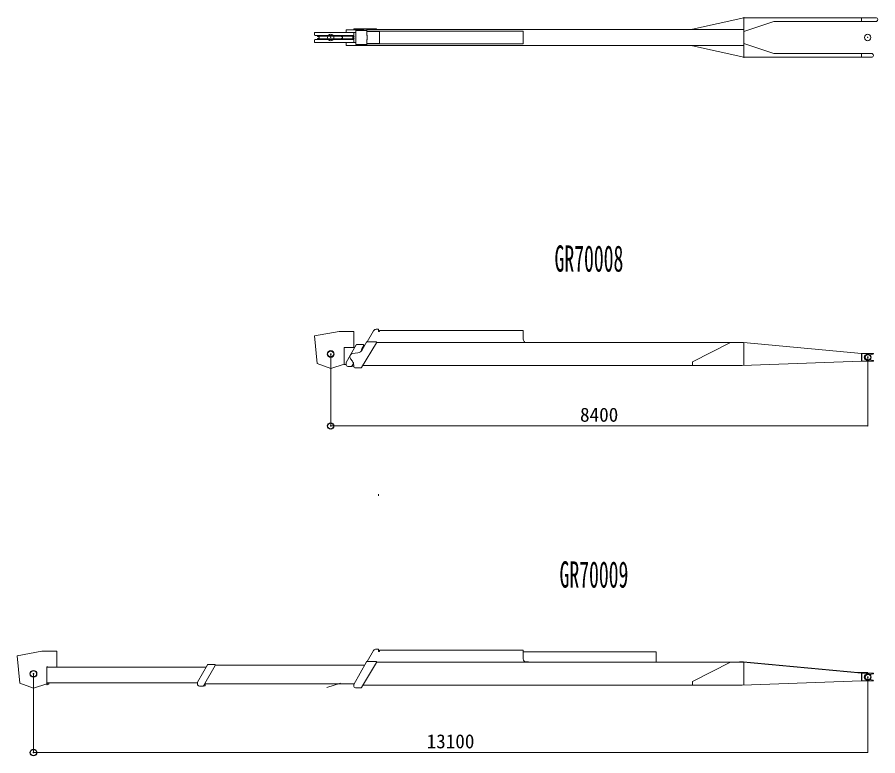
# Model space of a CAD drawing. Units: millimetres, scale not verified. Extents: x -33906 to 32977, y -25518 to 130343.
# Drawn here: x -27664 to -14201, y -12541 to -993 of the extents above; entities that cross this region are included whole.
import ezdxf
from ezdxf.enums import TextEntityAlignment as Align

# ---------------------------------------------------------------- set-up
doc = ezdxf.new("R2010")
doc.units = ezdxf.units.MM
doc.header["$LTSCALE"] = 200
doc.header["$PDMODE"] = 32
doc.header["$PDSIZE"] = 100
doc.layers.add('0-0_0', color=7, linetype='Continuous', lineweight=18)
doc.layers.add('0-1_DEFPOINTS', color=7, linetype='Continuous')
doc.styles.add('ＭＳ ゴシック', font='')
doc.styles.get('ＭＳ ゴシック').set_extended_font_data('MS Gothic')

# ---------------------------------------------------------------- blocks, each defined once
blk = doc.blocks.new('_OPEN30')
at = {"layer": '0-0_0'}
blk.add_line((0, 0), (-1, 0), dxfattribs=at)
blk.add_lwpolyline([(-1, 0.27), (0, 0), (-1, -0.27)], dxfattribs=at)
blk = doc.blocks.new('D2')
at = {"layer": '0-0_0'}
for p, q in [((-40868.5, 3956.7), (-40868.5, 2724.3)), ((-27818.5, 3905.5), (-27818.5, 2724.3)), ((-27818.5, 2725.3), (-40868.5, 2725.3))]:
    blk.add_line(p, q, dxfattribs=at)
at = {"layer": '0-1_DEFPOINTS'}
for p in [(-40868.5, 3957.2), (-27818.5, 3906), (-40868.5, 2725.3)]:
    blk.add_point(p, dxfattribs=at)
at = {"layer": '0-0_0', "xscale": 2.77, "yscale": 2.77, "rotation": 180}
blk.add_blockref('_OPEN30', (-40868.5, 2725.3), dxfattribs=at)
at = {"layer": '0-0_0', "xscale": 2.77, "yscale": 2.77}
blk.add_blockref('_OPEN30', (-27818.5, 2725.3), dxfattribs=at)
at = {"layer": '0-0_0', "style": 'ＭＳ ゴシック'}
blk.add_text('13100', height=219.9, dxfattribs=at).set_placement((-34718.5, 2725.8), align=Align.BOTTOM_LEFT)
blk = doc.blocks.new('D3')
at = {"layer": '0-0_0'}
for p, q in [((-36218.5, 8956.7), (-36218.5, 7830.8)), ((-27818.5, 8905.5), (-27818.5, 7830.8)), ((-27818.5, 7831.8), (-36218.5, 7831.8))]:
    blk.add_line(p, q, dxfattribs=at)
at = {"layer": '0-1_DEFPOINTS'}
for p in [(-36218.5, 8957.2), (-27818.5, 8906), (-36218.5, 7831.8)]:
    blk.add_point(p, dxfattribs=at)
at = {"layer": '0-0_0', "xscale": 2.77, "yscale": 2.77, "rotation": 180}
blk.add_blockref('_OPEN30', (-36218.5, 7831.8), dxfattribs=at)
at = {"layer": '0-0_0', "xscale": 2.77, "yscale": 2.77}
blk.add_blockref('_OPEN30', (-27818.5, 7831.8), dxfattribs=at)
at = {"layer": '0-0_0', "style": 'ＭＳ ゴシック'}
blk.add_text('8400', height=219.9, dxfattribs=at).set_placement((-32318.5, 7832.3), align=Align.BOTTOM_LEFT)

msp = doc.modelspace()

# ---------------------------------------------------------------- linework, layer by layer
at = {"layer": '0-0_0'}
for p, q in [((-17099.8, -1179.7), (-16299.1, -1001.6)), ((-16299.1, -993.3), (-16295.1, -993.3)), ((-16299.1, -1627.3), (-16299.1, -993.3)), ((-16295.1, -1627.3), (-16295.1, -993.3)), ((-16295.1, -1001.3), (-14454.1, -1001.3)), ((-15825.1, -1060.3), (-16295.1, -1215.3)), ((-15825.1, -1060.3), (-14454.1, -1060.3)), ((-14454.1, -1004.3), (-14450.1, -1000.3)), ((-14454.1, -1010.3), (-14454.1, -1001.3)), ((-14454.1, -1060.3), (-14454.1, -1010.3)), ((-14450.1, -1060.3), (-14454.1, -1060.3)), ((-14231.1, -1000.3), (-14450.1, -1000.3)), ((-14231.1, -1060.3), (-14450.1, -1060.3)), ((-22399.1, -1182.8), (-22399.1, -1191.3)), ((-22241.4, -1200.3), (-22241.4, -1191.3)), ((-22194.1, -1194.8), (-22241.4, -1194.8)), ((-22194.1, -1182.8), (-22194.1, -1272.8)), ((-22194.1, -1182.8), (-16299.1, -1182.8)), ((-22041.8, -1182.8), (-22041.8, -1173.8)), ((-17099.1, -1182.8), (-17099.8, -1179.7)), ((-23011.9, -1230.3), (-23012.7, -1230.3)), ((-23012.7, -1230.3), (-23012.7, -1270.3)), ((-23011.9, -1230.3), (-22364.1, -1230.3)), ((-23003.7, -1279.3), (-22399.1, -1279.3)), ((-23003.7, -1341.3), (-22399.1, -1341.3)), ((-22964.1, -1289.1), (-22593.1, -1289.1)), ((-22964.1, -1294.2), (-22964.1, -1289.1)), ((-22945.7, -1300.9), (-22964.1, -1294.2)), ((-22945.7, -1319.7), (-22964.1, -1326.4)), ((-22964.1, -1331.6), (-22964.1, -1326.4)), ((-22593.1, -1331.6), (-22964.1, -1331.6)), ((-22594.1, -1292), (-22594.1, -1291.3)), ((-22594.1, -1329.3), (-22594.1, -1328.7)), ((-22591.1, -1288.3), (-22397.1, -1288.3)), ((-22580.3, -1301.1), (-22591.1, -1296.6)), ((-22580.3, -1319.6), (-22591.1, -1324.1)), ((-22591.1, -1332.3), (-22397.1, -1332.3)), ((-22408, -1301.1), (-22397.2, -1296.6)), ((-22408, -1319.6), (-22397.2, -1324.1)), ((-22399.1, -1270.3), (-22399.1, -1230.3)), ((-22399.1, -1279.3), (-22399.1, -1270.3)), ((-22399.1, -1285.3), (-22399.1, -1279.3)), ((-22399.1, -1285.3), (-22399.1, -1288.3)), ((-22399.1, -1297.4), (-22399.1, -1323.3)), ((-22399.1, -1332.3), (-22399.1, -1335.3)), ((-22399.1, -1341.3), (-22399.1, -1335.3)), ((-22399.1, -1341.3), (-22399.1, -1350.3)), ((-22394.1, -1292), (-22394.1, -1291.3)), ((-22394.1, -1329.3), (-22394.1, -1328.7)), ((-22194.1, -1347.8), (-22189.1, -1342.8)), ((-22088, -1211.8), (-22189.1, -1211.8)), ((-22189.1, -1211.8), (-22189.1, -1217.8)), ((-22088, -1217.8), (-22189.1, -1217.8)), ((-22049.1, -1211.8), (-22088, -1211.8)), ((-22049.1, -1217.8), (-22088, -1217.8)), ((-22019.1, -1211.8), (-22049.1, -1211.8)), ((-22019.1, -1217.8), (-22049.1, -1217.8)), ((-22009.1, -1211.8), (-22019.1, -1211.8)), ((-22009.1, -1217.8), (-22019.1, -1217.8)), ((-22009.1, -1211.8), (-21994.1, -1211.8)), ((-22009.1, -1217.8), (-21994.1, -1217.8)), ((-21994.1, -1211.8), (-21994.1, -1227.8)), ((-19749.1, -1211.8), (-21994.1, -1211.8)), ((-21994.1, -1227.8), (-21994.1, -1392.8)), ((-23012.7, -1350.3), (-23012.7, -1390.3)), ((-23012, -1390.3), (-23012.7, -1390.3)), ((-23012, -1390.3), (-22364.1, -1390.3)), ((-22519.1, -1437.8), (-22519.1, -1390.3)), ((-22519.1, -1437.8), (-16299.1, -1437.8)), ((-22399.1, -1390.3), (-22399.1, -1350.3)), ((-22364.1, -1420.3), (-22194.1, -1420.3)), ((-22194.1, -1347.8), (-22194.1, -1437.8)), ((-22189.1, -1402.8), (-22088, -1402.8)), ((-22189.1, -1408.8), (-22189.1, -1402.8)), ((-22189.1, -1408.8), (-22088, -1408.8)), ((-22088, -1402.8), (-22049.1, -1402.8)), ((-22088, -1408.8), (-22049.1, -1408.8)), ((-22049.1, -1402.8), (-22019.1, -1402.8)), ((-22049.1, -1408.8), (-22019.1, -1408.8)), ((-22019.1, -1402.8), (-22009.1, -1402.8)), ((-22019.1, -1408.8), (-22009.1, -1408.8)), ((-22009.1, -1402.8), (-21994.1, -1402.8)), ((-22009.1, -1408.8), (-21994.1, -1408.8)), ((-21994.1, -1392.8), (-21994.1, -1408.8)), ((-19749.1, -1408.8), (-21994.1, -1408.8)), ((-19749.1, -1392.8), (-19749.1, -1408.8)), ((-17099.1, -1437.8), (-17099.8, -1441)), ((-17099.8, -1441), (-16299.1, -1619.1)), ((-15825.1, -1560.3), (-16295.1, -1405.3)), ((-15825.1, -1560.3), (-14454.1, -1560.3)), ((-14454.1, -1560.3), (-14450.1, -1560.3)), ((-14454.1, -1560.3), (-14454.1, -1610.3)), ((-14454.1, -1610.3), (-14454.1, -1619.3)), ((-14450.1, -1560.3), (-14299.1, -1560.3)), ((-16299.1, -1627.3), (-16295.1, -1627.3)), ((-16295.1, -1619.3), (-14454.1, -1619.3)), ((-14454.1, -1616.3), (-14450.1, -1620.3)), ((-14450.1, -1620.3), (-14299.1, -1620.3)), ((-23013.5, -5975.9), (-22629.5, -5905.1)), ((-22629.5, -5905.1), (-22395.1, -5905.1)), ((-22395.1, -5905.1), (-22395.1, -6156.1)), ((-22189.1, -6067.3), (-22088, -5894.6)), ((-22049.1, -5872.3), (-22009.1, -5872.3)), ((-22009.6, -5882), (-22009.6, -5882)), ((-22009.1, -5872.3), (-22009.1, -5908.3)), ((-22009.1, -5908.3), (-21994.1, -5908.3)), ((-19749.1, -5892.3), (-21994.1, -5892.3)), ((-21994.1, -5892.3), (-21994.1, -5908.3)), ((-22549.1, -6156.1), (-22549.1, -6422.9)), ((-22549.1, -6156.1), (-22384.4, -6156.1)), ((-22353.3, -6111.9), (-22251.2, -6111.9)), ((-22043.2, -6082.5), (-22276.2, -6472.5)), ((-22242.5, -6126.8), (-22272.7, -6180.5)), ((-22197, -6072.4), (-22265, -6191.8)), ((-22241.2, -6121.9), (-22225.2, -6121.9)), ((-22189.1, -6067.4), (-22189.1, -6067.3)), ((-22051.8, -6067.3), (-22188.3, -6067.3)), ((-22041.8, -6077.3), (-16300.3, -6077.3)), ((-20544.1, -6077.3), (-20544.1, -6073.3)), ((-19729.1, -6066.3), (-19734.5, -6061)), ((-19729.1, -6066.3), (-19729.1, -6077.3)), ((-17099.8, -6379.6), (-16507.4, -6077.3)), ((-16300.3, -6077.3), (-14454.1, -6250.3)), ((-16297.1, -6436.9), (-16297.1, -6077.6)), ((-22427.6, -6241.9), (-22427.6, -6241.9)), ((-22337.4, -6241.3), (-22416.4, -6252.9)), ((-22279.1, -6205), (-22279.1, -6210.9)), ((-14454.1, -6253.3), (-14450.1, -6249.3)), ((-14454.1, -6250.3), (-14454.1, -6259.4)), ((-14454.1, -6259.4), (-14454.1, -6361.3)), ((-14269.1, -6249.3), (-14450.1, -6249.3)), ((-14450.1, -6371.3), (-14450.1, -6249.3)), ((-14344.1, -6272.6), (-14359.1, -6272.6)), ((-14339.1, -6271.3), (-14344.1, -6272.6)), ((-14321.3, -6271.3), (-14339.1, -6271.3)), ((-14299.1, -6266.9), (-14317, -6270.9)), ((-14299.1, -6266.9), (-14275.4, -6261.7)), ((-14269.1, -6249.3), (-14269.1, -6253.9)), ((-22549.1, -6418.3), (-22759.2, -6483.4)), ((-22519.1, -6422.9), (-22549.1, -6422.9)), ((-22519.1, -6422), (-22519.1, -6422.9)), ((-22489.1, -6451.9), (-22434.9, -6451.9)), ((-22419.9, -6370.4), (-22448.8, -6332.8)), ((-22428.6, -6449.6), (-22399.1, -6449.6)), ((-22402.6, -6405.4), (-22426.3, -6446.9)), ((-22399.1, -6447.3), (-22399.1, -6431.4)), ((-22399.1, -6447.4), (-22399.1, -6449.6)), ((-22255.5, -6437.8), (-19051.1, -6437.8)), ((-19051.1, -6437.8), (-18626.1, -6437.8)), ((-18626.1, -6437.8), (-16322.8, -6437.8)), ((-17099.8, -6437.8), (-17099.8, -6379.6)), ((-16322.8, -6437.8), (-14454.1, -6370.3)), ((-14454.1, -6370.3), (-14454.1, -6361.3)), ((-14454.1, -6367.3), (-14450.1, -6371.3)), ((-14450.1, -6371.3), (-14269.1, -6371.3)), ((-14344.1, -6348), (-14359.1, -6348)), ((-14339.1, -6349.3), (-14344.1, -6348)), ((-14321.3, -6349.3), (-14339.1, -6349.3)), ((-14299.1, -6353.7), (-14317, -6349.8)), ((-14299.1, -6353.7), (-14275.4, -6359)), ((-14269.1, -6366.8), (-14269.1, -6371.3)), ((-22369.1, -6477.3), (-22284.8, -6477.3)), ((-22009.6, -8448), (-22009.6, -8478)), ((-22189.1, -11067.3), (-22088, -10894.6)), ((-22049.1, -10872.3), (-22009.1, -10872.3)), ((-22009.6, -10882), (-22009.6, -10882)), ((-22009.1, -10872.3), (-22009.1, -10908.3)), ((-21994.1, -10892.3), (-21994.1, -10908.3)), ((-19749.1, -10892.3), (-21994.1, -10892.3)), ((-19749.1, -10908.3), (-19749.1, -10892.3)), ((-27663.5, -10975.9), (-27279.5, -10905.1)), ((-27622.9, -11407.1), (-27663.5, -10975.9)), ((-27279.5, -10905.1), (-27045.1, -10905.1)), ((-27045.1, -11156.1), (-27045.1, -10905.1)), ((-22009.1, -10908.3), (-21994.1, -10908.3)), ((-19749.1, -10908.3), (-19749.1, -11025.6)), ((-19749.1, -10913.3), (-19731.1, -10913.3)), ((-19730.1, -10914.3), (-19731.1, -10913.3)), ((-19730.1, -10914.3), (-19730.1, -10917.8)), ((-27199.1, -11430.1), (-27199.1, -11149.1)), ((-27199.1, -11149.1), (-27189.1, -11149.1)), ((-27189.1, -11149.1), (-27182.1, -11156.1)), ((-27182.1, -11156.1), (-24709.4, -11156.1)), ((-24844.1, -11391.9), (-24687, -11117)), ((-24751.3, -11446.9), (-24567.7, -11126.9)), ((-24576.4, -11111.9), (-24678.3, -11111.9)), ((-24566.4, -11121.9), (-22225.2, -11121.9)), ((-22399.1, -11427.3), (-22197, -11072.4)), ((-22043.2, -11082.5), (-22276.2, -11472.5)), ((-22189.1, -11067.4), (-22189.1, -11067.3)), ((-22188.3, -11067.3), (-22051.8, -11067.3)), ((-22041.8, -11077.3), (-16300.3, -11077.3)), ((-19664.1, -11071.3), (-19729.1, -11071.3)), ((-19664.1, -11077.3), (-19664.1, -11071.3)), ((-17099.8, -11379.6), (-16507.4, -11077.3)), ((-16358.8, -11066.9), (-14512.6, -11239.8)), ((-16300.3, -11077.3), (-14454.1, -11250.3)), ((-16297.1, -11436.9), (-16297.1, -11077.6)), ((-14508.6, -11238.9), (-14357.6, -11238.9)), ((-14454.1, -11253.3), (-14450.1, -11249.3)), ((-14454.1, -11250.3), (-14454.1, -11259.4)), ((-14454.1, -11259.4), (-14454.1, -11361.3)), ((-14269.1, -11249.3), (-14450.1, -11249.3)), ((-14450.1, -11371.3), (-14450.1, -11249.3)), ((-14321.3, -11271.3), (-14339.1, -11271.3)), ((-14299.1, -11266.9), (-14317, -11270.9)), ((-14299.1, -11266.9), (-14275.4, -11261.7)), ((-14269.1, -11249.3), (-14269.1, -11253.9)), ((-27409.2, -11483.4), (-27622.9, -11407.1)), ((-27199.1, -11418.3), (-27409.2, -11483.4)), ((-27194.1, -11397.9), (-24844.1, -11397.9)), ((-27169.1, -11422.9), (-27194.1, -11422.9)), ((-27169.1, -11397.9), (-27169.1, -11422.9)), ((-24844.1, -11421.9), (-24844.1, -11391.9)), ((-24734.5, -11417.6), (-22393.6, -11417.6)), ((-24724.1, -11417.6), (-24724.1, -11424.6)), ((-24724.1, -11449.6), (-24724.1, -11424.6)), ((-22607.6, -11407.8), (-22817.7, -11472.9)), ((-22399.1, -11427.3), (-22399.1, -11447.3)), ((-22255.5, -11437.8), (-16322.8, -11437.8)), ((-17099.8, -11437.8), (-17099.8, -11379.6)), ((-16322.8, -11437.8), (-14454.1, -11370.3)), ((-16299.1, -11436), (-16299.1, -11429.8)), ((-16299.1, -11437.8), (-16299.1, -11436)), ((-14454.1, -11370.3), (-14454.1, -11361.3)), ((-14454.1, -11367.3), (-14450.1, -11371.3)), ((-14450.1, -11371.3), (-14269.1, -11371.3)), ((-14299.1, -11353.7), (-14317, -11349.8)), ((-14299.1, -11353.7), (-14275.4, -11359)), ((-14269.1, -11366.8), (-14269.1, -11371.3)), ((-24814.1, -11451.9), (-24759.9, -11451.9)), ((-24753.6, -11449.6), (-24724.1, -11449.6)), ((-22284.8, -11477.3), (-22369.1, -11477.3))]:
    msp.add_line(p, q, dxfattribs=at)
for points in [[(-22519.1, -1230.3), (-22519.1, -1191.3), (-22241.4, -1191.3)], [(-22399.1, -1182.8), (-22399.1, -1173.8), (-22041.8, -1173.8)], [(-22364.1, -1420.3), (-22364.1, -1200.3), (-22194.1, -1200.3)], [(-22194.1, -1272.8), (-22189.1, -1277.8), (-22189.1, -1342.8)], [(-19749.1, -1211.8), (-19749.1, -1227.8), (-19749.1, -1392.8)], [(-19749.1, -5892.3), (-19749.1, -5908.3), (-19749.1, -6025.6)], [(-22759.2, -6483.4), (-22972.9, -6407.1), (-23013.5, -5975.9)], [(-22519.1, -6421.9), (-22519.1, -6391.9), (-22362, -6117)], [(-19730.1, -10917.8), (-17686.1, -10917.8), (-17670.1, -10917.8), (-17670.1, -11077.3)], [(-19729.1, -11071.3), (-19729.1, -11066.3), (-19734.5, -11061)], [(-14339.1, -11271.3), (-14344.1, -11272.6), (-14359.1, -11272.6)], [(-27199.1, -11430.1), (-27194.1, -11430.1), (-27194.1, -11397.9)], [(-14321.3, -11349.3), (-14339.1, -11349.3), (-14344.1, -11348), (-14359.1, -11348)]]:
    msp.add_lwpolyline(points, dxfattribs=at)
for centre in [(-22759.1, -6259.1), (-27409.1, -11259.1)]:
    msp.add_circle(centre, 52.5, dxfattribs=at)
for centre, radius, start, end in [((-14231.1, -1030.3), 30, 270, 90), ((-23003.7, -1270.3), 9, 180, 270), ((-23003.7, -1350.3), 9, 90, 180), ((-22949.1, -1310.3), 10, 290, 70), ((-22591.1, -1291.3), 3, 90, 180), ((-22589.1, -1292), 5, 180, 247.38013), ((-22589.1, -1328.7), 5, 112.61987, 180), ((-22591.1, -1329.3), 3, 180, 270), ((-22584.1, -1310.3), 10, 292.61987, 67.38013), ((-22404.1, -1310.3), 10, 112.61987, 247.38013), ((-22399.1, -1292), 5, 292.61987, 0), ((-22399.1, -1328.7), 5, 0, 67.38013), ((-22397.1, -1291.3), 3, 0, 90), ((-22397.1, -1329.3), 3, 270, 0), ((-14299.1, -1590.3), 30, 270, 90), ((-22049.1, -5917.3), 45, 90, 149.64383), ((-19699.1, -6025.6), 50, 180, 225), ((-22353.3, -6121.9), 10, 90, 150.25512), ((-22351.9, -6142.3), 100, 278.35968, 330.34089), ((-22229.1, -6205), 50, 150.64225, 180), ((-22251.2, -6121.9), 10, 330.64225, 90), ((-22188.3, -6077.3), 10, 90, 150.34089), ((-22051.8, -6077.3), 10, 329.13911, 90), ((-22409.1, -6302.3), 50, 98.35968, 217.57121), ((-14359.1, -6310.3), 37.7, 90, 270), ((-14321.3, -6251.3), 20, 270, 282.40742), ((-14277.1, -6253.9), 8, 282.40742, 0), ((-22489.1, -6421.9), 30, 180, 270), ((-22435, -6441.9), 10, 270, 330.25512), ((-22499.1, -6431.4), 100, 0, 37.57121), ((-22369.1, -6447.3), 30, 180, 270), ((-14321.3, -6369.3), 20, 77.59258, 90), ((-14277.1, -6366.8), 8, 0, 77.59258), ((-22284.8, -6467.3), 10, 270, 329.13911), ((-22049.1, -10917.3), 45, 90, 149.64383), ((-27278.7, -10914.1), 9, 97.52888, 100.43748), ((-27278.7, -10914.1), 9, 90, 95.21874), ((-19699.1, -11025.6), 50, 180, 225), ((-24678.3, -11121.9), 10, 90, 150.25512), ((-24576.4, -11121.9), 10, 330.16446, 90), ((-22188.3, -11077.3), 10, 90, 150.34089), ((-22051.8, -11077.3), 10, 329.13911, 90), ((-14359.1, -11310.3), 37.7, 90, 270), ((-14321.3, -11251.3), 20, 270, 282.40742), ((-14277.1, -11253.9), 8, 282.40742, 0), ((-24814.1, -11421.9), 30, 180, 270), ((-14321.3, -11369.3), 20, 77.59258, 90), ((-14277.1, -11366.8), 8, 0, 77.59258), ((-24759.9, -11441.9), 10, 270, 330.16446), ((-22369.1, -11447.3), 30, 180, 270), ((-22284.8, -11467.3), 10, 270, 329.13911)]:
    msp.add_arc(centre, radius, start, end, dxfattribs=at)
for p in [(-22759.1, -1310.3), (-14359.1, -1310.3), (-22759.1, -6259.1), (-14359.1, -6310.3), (-27409.1, -11259.1), (-14359.1, -11310.3)]:
    msp.add_point(p, dxfattribs=at)

# ---------------------------------------------------------------- block references
for name in ['D3', 'D2']:
    msp.add_blockref(name, (13459.3, -15216.3), dxfattribs=at)

# ---------------------------------------------------------------- texts
at = {"layer": '0-0_0', "style": 'ＭＳ ゴシック', "width": 0.55}
for s, p in [('GR70008', (-19257, -5094.7)), ('GR70009', (-19178.7, -10034.5))]:
    msp.add_text(s, height=410.6, dxfattribs=at).set_placement(p, align=Align.BOTTOM_LEFT)

doc.saveas('drawing.dxf')
